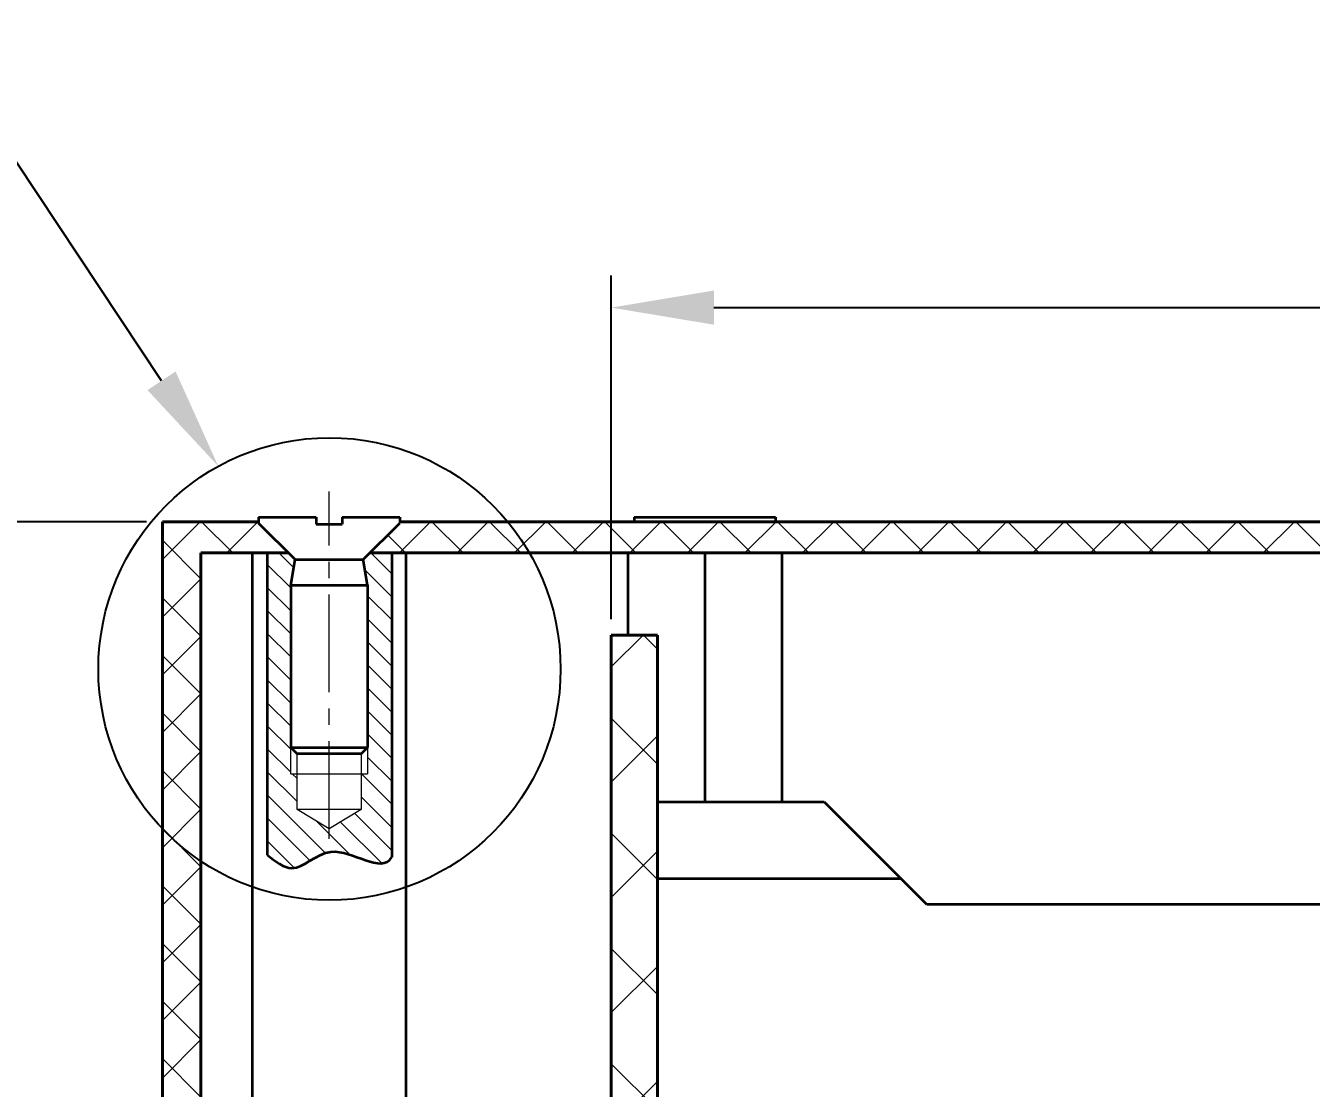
# Model space of a CAD drawing. Header units: millimetres. Extents: x -3633 to 871, y -630 to 261.
# Drawn here: x -915.4 to -865.2, y -271.4 to -229.9 of the extents above; entities that cross this region are included whole.
import ezdxf
from ezdxf import colors
from ezdxf.entities.mleader import LeaderData, LeaderLine
from ezdxf.math import Vec2, Vec3

# ---------------------------------------------------------------- set-up
doc = ezdxf.new("R2010")
doc.units = ezdxf.units.MM
doc.linetypes.add('CENTER2', pattern=[28.575, 19.05, -3.175, 3.175, -3.175])
for name, color, linetype, lineweight in [('Sheet', 7, 'Continuous', 30), ('Размерные линии', 7, 'Continuous', 15), ('Сплошная толстая основная', 7, 'Continuous', 70), ('Сплошная тонкая', 7, 'Continuous', 20), ('Штриховка', 7, 'Continuous', 9)]:
    doc.layers.add(name, color=color, linetype=linetype, lineweight=lineweight)
doc.styles.add('Main', font='isocpeur.ttf', dxfattribs={"height": 3})
doc.styles.get("Standard").update_dxf_attribs({"font": 'arial.ttf'})
doc.dimstyles.new('ISO-25', dxfattribs={"dimtxt": 3, "dimasz": 4, "dimexe": 1.25, "dimexo": 0.625, "dimtad": 1, "dimtoh": 1, "dimtxsty": 'Main', "dimcen": 2.5, "dimadec": 0, "dimazin": 0, "dimtfac": 1, "dimtmove": 0, "dimatfit": 3, "dimfxl": 1, "dimarcsym": 0})
pattern_1 = [(315, (-2301.5981, -598.3649), (1.122532, 1.122532), []), (45, (-2301.5981, -598.3649), (-1.122532, 1.122532), [])]

# ---------------------------------------------------------------- blocks, each defined once
blk = doc.blocks.new('*D72')
at = {"layer": 'Defpoints', "color": 0, "transparency": 16777216}
for p in [(-910.037, -249.283), (-927.063, -303.109), (-910.037, -303.109)]:
    blk.add_point(p, dxfattribs=at)
at = {"layer": 'Размерные линии', "color": 0, "lineweight": -2, "transparency": 16777216}
for p, q in [((-910.662, -249.283), (-928.313, -249.283)), ((-927.063, -253.283), (-927.063, -299.109)), ((-910.662, -303.109), (-928.313, -303.109))]:
    blk.add_line(p, q, dxfattribs=at)
at = {"layer": 'Размерные линии', "color": 0, "transparency": 16777216}
for points in [[(-927.729, -253.283), (-926.396, -253.283), (-927.063, -249.283)], [(-927.729, -299.109), (-926.396, -299.109), (-927.063, -303.109)]]:
    blk.add_solid(points, dxfattribs=at)
at = {"layer": 'Размерные линии', "color": 0, "transparency": 16777216, "insert": (-929.188, -276.196), "char_height": 3, "attachment_point": 5, "rotation": 90, "style": 'Main'}
blk.add_mtext('54', dxfattribs=at)
blk = doc.blocks.new('*D73')
at = {"layer": 'Defpoints', "color": 0, "transparency": 16777216}
for p in [(-910.037, -249.283), (-935.338, -313.968), (-907.555, -313.968)]:
    blk.add_point(p, dxfattribs=at)
at = {"layer": 'Размерные линии', "color": 0, "lineweight": -2, "transparency": 16777216}
for p, q in [((-910.662, -249.283), (-936.588, -249.283)), ((-935.338, -253.283), (-935.338, -309.968)), ((-908.18, -313.968), (-936.588, -313.968))]:
    blk.add_line(p, q, dxfattribs=at)
at = {"layer": 'Размерные линии', "color": 0, "transparency": 16777216}
for points in [[(-936.004, -253.283), (-934.671, -253.283), (-935.338, -249.283)], [(-936.004, -309.968), (-934.671, -309.968), (-935.338, -313.968)]]:
    blk.add_solid(points, dxfattribs=at)
at = {"layer": 'Размерные линии', "color": 0, "transparency": 16777216, "insert": (-937.463, -281.626), "char_height": 3, "attachment_point": 5, "rotation": 90, "style": 'Main'}
blk.add_mtext('64', dxfattribs=at)
blk = doc.blocks.new('*D74')
at = {"layer": 'Defpoints', "color": 0, "transparency": 16777216}
for p in [(-910.037, -249.283), (-918.336, -295.498), (-910.037, -295.498)]:
    blk.add_point(p, dxfattribs=at)
at = {"layer": 'Размерные линии', "color": 0, "lineweight": -2, "transparency": 16777216}
for p, q in [((-910.662, -249.283), (-919.586, -249.283)), ((-918.336, -253.283), (-918.336, -291.498)), ((-910.662, -295.498), (-919.586, -295.498))]:
    blk.add_line(p, q, dxfattribs=at)
at = {"layer": 'Размерные линии', "color": 0, "transparency": 16777216}
for points in [[(-919.002, -253.283), (-917.669, -253.283), (-918.336, -249.283)], [(-919.002, -291.498), (-917.669, -291.498), (-918.336, -295.498)]]:
    blk.add_solid(points, dxfattribs=at)
at = {"layer": 'Размерные линии', "color": 0, "transparency": 16777216, "insert": (-920.461, -272.39), "char_height": 3, "attachment_point": 5, "rotation": 90, "style": 'Main'}
blk.add_mtext('46', dxfattribs=at)
blk = doc.blocks.new('*D77')
at = {"layer": 'Defpoints', "color": 0, "transparency": 16777216}
for p in [(-814.537, -240.935), (-892.537, -253.698), (-814.537, -253.698)]:
    blk.add_point(p, dxfattribs=at)
at = {"layer": 'Размерные линии', "color": 0, "lineweight": -2, "transparency": 16777216}
for p, q in [((-892.537, -253.073), (-892.537, -239.685)), ((-814.537, -253.073), (-814.537, -239.685)), ((-888.537, -240.935), (-818.537, -240.935))]:
    blk.add_line(p, q, dxfattribs=at)
at = {"layer": 'Размерные линии', "color": 0, "transparency": 16777216}
for points in [[(-888.537, -240.269), (-888.537, -241.602), (-892.537, -240.935)], [(-818.537, -240.269), (-818.537, -241.602), (-814.537, -240.935)]]:
    blk.add_solid(points, dxfattribs=at)
at = {"layer": 'Размерные линии', "color": 0, "transparency": 16777216, "insert": (-853.537, -238.81), "char_height": 3, "attachment_point": 5, "style": 'Main'}
blk.add_mtext('78', dxfattribs=at)

msp = doc.modelspace()

# ---------------------------------------------------------------- hatches: boundary and pattern name
at = {"layer": 'Сплошная тонкая', "lineweight": 0}
h = msp.add_hatch(dxfattribs=at)
h.set_pattern_fill('ANSI37', color=256, scale=0.5, angle=270)
h.set_pattern_definition(pattern_1)
h.paths.add_polyline_path([(-908.537, -250.498), (-905.122, -250.498), (-906.337, -249.283), (-910.037, -249.283), (-910.037, -295.498), (-908.537, -295.498)])
h = msp.add_hatch(dxfattribs=at)
h.set_pattern_fill('ANSI31', color=256, scale=0.2, angle=270)
h.set_pattern_definition([(315, (-2301.59814, -598.36485), (0.4490128, 0.4490128), [])])
edge = h.paths.add_edge_path()
edge.add_line((-902.037, -259.105), (-902.287, -259.105))
edge.add_line((-902.287, -259.105), (-902.287, -260.498))
edge.add_line((-902.287, -260.498), (-903.537, -261.249))
edge.add_line((-903.537, -261.249), (-904.787, -260.498))
edge.add_line((-904.787, -260.498), (-904.787, -259.105))
edge.add_line((-904.787, -259.105), (-905.037, -259.105))
edge.add_line((-905.037, -259.105), (-905.037, -251.755))
edge.add_line((-905.037, -251.755), (-904.864, -250.755))
edge.add_line((-904.864, -250.755), (-905.122, -250.498))
edge.add_line((-905.122, -250.498), (-905.949, -250.498))
edge.add_line((-905.949, -250.498), (-905.949, -262.265))
edge.add_spline(control_points=[(-905.949, -262.265), (-905.627, -262.522), (-904.815, -263.171), (-903.422, -261.355), (-901.416, -263.082), (-901.092, -262.353), (-901.091, -262.351)], knot_values=[0, 0, 0, 0, 1.087651, 2.739415, 5.124833, 5.130619, 5.130619, 5.130619, 5.130619], degree=3, periodic=0)
edge.add_line((-901.091, -262.351), (-901.091, -250.498))
edge.add_line((-901.091, -250.498), (-901.952, -250.498))
edge.add_line((-901.952, -250.498), (-902.209, -250.755))
edge.add_line((-902.209, -250.755), (-902.037, -251.755))
edge.add_line((-902.037, -251.755), (-902.037, -259.105))
at = {"layer": 'Штриховка'}
h = msp.add_hatch(dxfattribs=at)
h.set_pattern_fill('ANSI37', color=256, scale=0.5, angle=270)
h.set_pattern_definition(pattern_1)
h.paths.add_polyline_path([(-806.287, -249.333), (-806.337, -249.283), (-900.737, -249.283), (-901.952, -250.498), (-805.122, -250.498)])
h = msp.add_hatch(dxfattribs=at)
h.set_pattern_fill('ANSI37', color=256)
h.paths.add_polyline_path([(-890.737, -273.198), (-890.737, -253.698), (-892.537, -253.698), (-892.537, -275.198), (-880.937, -275.196), (-880.937, -274.258), (-881.837, -273.358), (-881.837, -273.198)])

# ---------------------------------------------------------------- linework, layer by layer
at = {"layer": 'Sheet', "lineweight": 35, "ltscale": 1.31579}
for p, q in [((-906.337, -249.283), (-906.287, -249.283)), ((-906.287, -249.105), (-904.039, -249.105)), ((-906.287, -249.105), (-906.287, -249.333)), ((-904.864, -250.755), (-906.287, -249.333)), ((-903.035, -249.105), (-900.787, -249.105)), ((-902.209, -250.755), (-900.787, -249.333)), ((-900.787, -249.105), (-900.787, -249.333)), ((-900.787, -249.283), (-900.737, -249.283)), ((-891.642, -249.105), (-886.142, -249.105)), ((-891.642, -249.105), (-891.642, -249.283)), ((-886.142, -249.105), (-886.142, -249.283)), ((-905.122, -250.498), (-906.537, -250.498)), ((-906.537, -250.498), (-906.537, -275.498)), ((-900.537, -250.498), (-901.952, -250.498)), ((-900.537, -275.498), (-900.537, -250.498)), ((-891.892, -250.498), (-891.892, -253.698)), ((-888.892, -250.498), (-888.892, -260.198)), ((-885.892, -250.498), (-885.892, -260.198)), ((-904.864, -250.755), (-902.209, -250.755)), ((-904.864, -250.755), (-902.209, -250.755)), ((-905.037, -251.755), (-902.037, -251.755)), ((-905.037, -251.755), (-905.037, -258.082)), ((-902.037, -251.755), (-902.037, -258.082)), ((-892.537, -253.698), (-892.537, -275.198)), ((-890.737, -260.198), (-890.615, -260.198)), ((-890.615, -260.198), (-888.082, -260.198)), ((-888.12, -260.198), (-884.237, -260.198)), ((-884.237, -260.198), (-881.237, -263.198)), ((-881.237, -263.198), (-890.737, -263.198)), ((-880.237, -264.198), (-881.237, -263.198)), ((-826.837, -264.198), (-880.237, -264.198))]:
    msp.add_line(p, q, dxfattribs=at)
at = {"layer": 'Sheet', "lineweight": 35}
for p, q in [((-904.039, -249.105), (-904.039, -249.376)), ((-904.039, -249.376), (-903.035, -249.376)), ((-903.035, -249.105), (-903.035, -249.376)), ((-905.949, -250.498), (-905.949, -262.265)), ((-901.091, -250.498), (-901.091, -262.351)), ((-905.037, -251.755), (-904.864, -250.755)), ((-902.037, -251.755), (-902.209, -250.755)), ((-904.787, -258.327), (-905.037, -258.082)), ((-905.037, -258.082), (-902.037, -258.082)), ((-902.037, -258.082), (-902.287, -258.327)), ((-902.287, -258.327), (-904.787, -258.327))]:
    msp.add_line(p, q, dxfattribs=at)
msp.add_spline([(-905.949, -262.265), (-904.993, -262.782), (-903.47, -262.143), (-901.094, -262.356), (-901.091, -262.351)], degree=3, dxfattribs=at)
at = {"layer": 'Размерные линии', "lineweight": 25}
msp.add_circle((-903.524, -255.02), 9.011, dxfattribs=at)
at = {"layer": 'Сплошная толстая основная', "lineweight": 40, "ltscale": 1.31579}
for p, q in [((-906.337, -249.283), (-910.037, -249.283)), ((-910.037, -249.283), (-910.037, -295.498)), ((-806.337, -249.283), (-900.787, -249.283)), ((-908.537, -295.498), (-908.537, -250.498)), ((-908.537, -250.498), (-905.122, -250.498)), ((-901.952, -250.498), (-805.117, -250.498)), ((-890.737, -253.698), (-892.537, -253.698)), ((-892.537, -275.198), (-892.537, -253.698)), ((-890.737, -273.198), (-890.737, -253.698))]:
    msp.add_line(p, q, dxfattribs=at)
at = {"layer": 'Сплошная тонкая', "linetype": 'CENTER2', "lineweight": 0, "ltscale": 0.2}
msp.add_line((-903.537, -261.641), (-903.537, -248.098), dxfattribs=at)
at = {"layer": 'Сплошная тонкая'}
for p, q in [((-905.037, -259.105), (-905.037, -258.082)), ((-902.037, -258.082), (-902.037, -259.105))]:
    msp.add_line(p, q, dxfattribs=at)
at = {"layer": 'Сплошная тонкая', "ltscale": 1.31579}
for p, q in [((-904.787, -260.498), (-904.787, -258.327)), ((-902.287, -258.327), (-902.287, -260.498)), ((-905.037, -259.105), (-904.787, -259.105)), ((-904.787, -259.105), (-902.037, -259.105)), ((-903.537, -261.249), (-904.787, -260.498)), ((-902.287, -260.498), (-904.787, -260.498)), ((-902.287, -260.498), (-903.537, -261.249))]:
    msp.add_line(p, q, dxfattribs=at)

# ---------------------------------------------------------------- dimensions: what is measured, and where the dimension line sits
at = {"layer": 'Размерные линии'}
dim = msp.add_linear_dim(base=(-814.537, -240.935), p1=(-892.537, -253.698), p2=(-814.537, -253.698), dimstyle='ISO-25', override={"dimtxsty": 'Main'}, dxfattribs=at)
dim.commit()
dim.dimension.update_dxf_attribs({"geometry": '*D77', "text_midpoint": (-853.537, -238.81)})
for base, p2, text, picture, middle in [((-935.338, -313.968), (-907.555, -313.968), '64', '*D73', (-937.463, -281.626)), ((-918.336, -295.498), (-910.037, -295.498), '46', '*D74', (-920.461, -272.39))]:
    dim = msp.add_linear_dim(base=base, p1=(-910.037, -249.283), p2=p2, angle=90, text=text, dimstyle='ISO-25', override={"dimtxsty": 'Main'}, dxfattribs=at)
    dim.commit()
    dim.dimension.update_dxf_attribs({"geometry": picture, "text_midpoint": middle})
dim = msp.add_aligned_dim(p1=(-910.037, -249.283), p2=(-910.037, -303.109), distance=-17.026, text='54', dimstyle='ISO-25', override={"dimtxsty": 'Main'}, dxfattribs=at)
dim.commit()
dim.dimension.update_dxf_attribs({"geometry": '*D72', "text_midpoint": (-929.188, -276.196)})

# ---------------------------------------------------------------- leaders
at = {"layer": 'Размерные линии', "lineweight": 25}
ml = msp.add_multileader_mtext('Standard', dxfattribs=at)
ml.set_content('', color=256)
ml.set_leader_properties()
ml.build(insert=Vec2(0, 0))
ctx = ml.context
ctx.base_point, ctx.plane_origin = Vec3(-928.376, -231.949), Vec3(-907.858, -247.119)
ctx.text_align_type = 2
notes = []
notes.append((ctx, [(0, (1, 1, 0), (-917.933, -231.949), (-1, 0), 6.443, [(0, [(-907.858, -247.119)], 0, [])])]))
ctx.mtext.insert, ctx.mtext.alignment, ctx.mtext.flow_direction = Vec3(-926.376, -229.949), 3, 5
for ctx, leaders in notes:
    for number, flags, end, landing, length, lines in leaders:
        leader = LeaderData()
        leader.index, (leader.has_last_leader_line, leader.has_dogleg_vector, leader.attachment_direction) = number, flags
        leader.last_leader_point, leader.dogleg_vector, leader.dogleg_length = Vec3(end), Vec3(landing), length
        for number, points, colour, breaks in lines:
            line = LeaderLine()
            line.index, line.vertices, line.color, line.breaks = number, Vec3.list(points), colors.encode_raw_color(colour), breaks
            leader.lines.append(line)
        ctx.leaders.append(leader)

doc.saveas('drawing.dxf')
